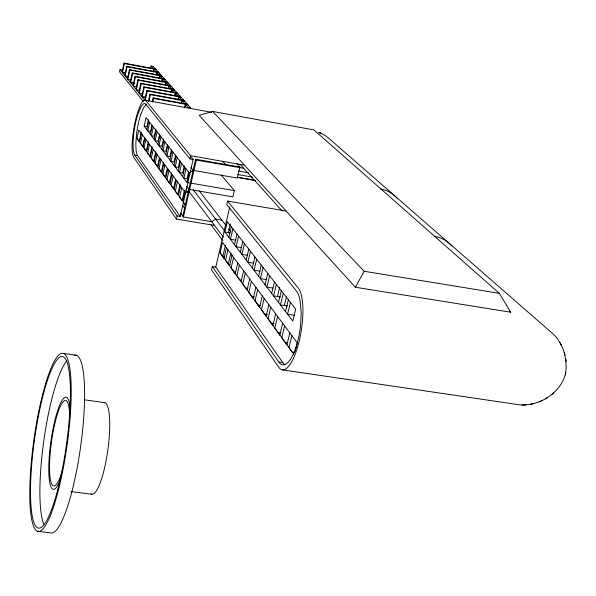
<?xml version="1.0" encoding="UTF-8"?>
<svg xmlns="http://www.w3.org/2000/svg" width="596" height="596" viewBox="0 0 596 596"><rect width="100%" height="100%" fill="white"/><g stroke="black" fill="none" stroke-linecap="round" stroke-linejoin="round"><path stroke-width="0.89" d="M122.731 70.157L120.012 69.65L119.55 71.833L143.331 101.424M150.639 67.847L151.034 66.044L153.306 68.577L124.02 63.116L122.083 72.213L120.012 69.65M124.385 63.556L153.708 69.024L156.226 71.825L126.702 66.327L124.75 75.498L122.456 72.667L124.385 63.556L124.02 63.116M127.082 66.774L156.636 72.28L159.199 75.126L129.436 69.598L127.462 78.843L125.123 75.96L127.082 66.774L126.702 66.327M132.945 82.74L130.226 82.241L127.842 79.305L129.816 70.052L129.436 69.598M130.226 82.241L132.215 72.921L162.224 78.486L161.851 80.169M132.603 73.382L162.641 78.955L165.293 81.898L135.039 76.303L133.027 85.697L130.606 82.717L132.603 73.382L132.215 72.921M135.441 76.772L165.725 82.375L168.422 85.37L137.922 79.745L135.881 89.214L133.422 86.182L135.441 76.772L135.039 76.303M138.324 80.222L168.854 85.861L171.603 88.908L140.842 83.246L138.786 92.797L136.283 89.705L138.324 80.222L137.922 79.745M141.252 83.731L172.05 89.4L174.837 92.507L143.822 86.807L141.744 96.44L139.196 93.296L141.252 83.731L140.842 83.246M144.239 87.307L175.291 93.013L178.137 96.172L146.854 90.436L144.754 100.143L142.161 96.947L144.239 87.307L143.822 86.807M137.006 138.376L138.823 129.995L184.961 191.986L182.83 201.441L137.006 138.376L139.196 141.662L141.252 132.208M145.178 100.664L147.279 90.942L146.854 90.436M153.12 71.743L153.708 69.024M153.321 71.974L153.917 69.248L156.159 69.672M139.501 141.811L141.334 133.362M148.397 101.246L149.946 94.123L181.489 99.897L178.599 96.679L147.279 90.942M149.022 100.88L150.371 94.645L149.946 94.123M142.317 134.689L140.477 143.159L142.69 146.467L144.575 137.795M187.099 182.503L144.157 126.203L146.005 117.688L189.245 172.996L187.099 182.503L190.266 183.046M156.092 74.768L156.636 72.28M156.301 74.999L156.845 72.511L159.11 72.928M152.3 101.476L153.083 97.886L184.902 103.689M148.508 119.721L146.989 126.702L144.157 126.203M143.025 146.661L144.88 138.13M146.743 129.585L148.605 121.01M152.74 102.005L153.522 98.414L153.083 97.886M159.065 78.098L159.616 75.588L129.816 70.052M145.886 139.486L144.023 148.031L146.258 151.377L148.359 141.744M149.626 122.314L147.756 130.911L150.609 131.418L151.958 125.249M159.281 78.337L159.825 75.819L162.112 76.243M146.623 151.615L148.501 143.003M150.386 134.368L152.278 125.711M161.903 82.33L162.641 78.955M162.306 81.727L162.857 79.194L165.159 79.618M149.529 144.381L147.644 153.016L149.894 156.39L152.032 146.661M153.321 127.045L151.421 135.724L154.312 136.238L155.869 129.116M165.166 84.93L165.725 82.375M165.383 85.176L165.941 82.621L168.266 83.045M150.296 156.674L152.204 147.972M154.118 139.255L156.033 130.509M153.254 149.387L151.339 158.104L153.619 161.516L155.779 151.682M157.098 131.872L155.176 140.641L158.089 141.155L159.668 133.958M168.296 88.431L168.854 85.861M168.519 88.685L169.078 86.107L171.424 86.539M154.059 161.844L155.988 153.053M157.925 144.247L159.862 135.411M157.061 154.498L155.124 163.311L157.418 166.746L159.408 157.724M160.95 136.804L159.005 145.662L161.956 146.184L163.557 138.913M171.477 92L172.05 89.4M171.7 92.253L172.274 89.653L174.635 90.093M157.895 167.126L159.855 158.253M161.814 149.35L163.781 140.425M174.717 95.628L175.291 93.013M174.948 95.881L175.522 93.267L177.906 93.706M160.95 159.721L158.983 168.623L161.3 172.095L163.364 162.782M164.898 141.848L162.917 150.795L165.897 151.317L167.409 144.5M161.821 172.527L163.803 163.557M165.792 154.565L167.789 145.551M177.817 100.195L178.599 96.679M178.249 99.584L178.83 96.939L181.229 97.379M164.928 165.062L162.931 174.062L165.271 177.563L167.364 168.154M168.929 147.003L166.925 156.048L169.934 156.577L171.462 149.685M181.37 103.078L181.959 100.419L150.371 94.645M181.609 103.346L182.197 100.687L184.618 101.126M165.83 178.048L167.849 168.988M169.867 159.899L171.886 150.795M168.996 170.53L166.969 179.612L169.339 183.158L171.648 172.78M173.049 152.278L171.015 161.419L174.062 161.948L175.611 154.982M184.589 107.801L185.378 104.225L153.522 98.414M185.028 107.176L185.624 104.494L188.068 104.941M169.934 183.695L171.976 174.539M174.025 165.36L176.081 156.152M171.104 185.296L173.153 176.118M177.265 157.672L175.209 166.91L178.286 167.439L179.858 160.406M175.641 179.269L173.488 188.88L171.581 186.012M174.136 189.476L176.207 180.223M178.286 170.94L180.364 161.635M177.407 181.832L175.328 191.115L177.735 194.728L180.119 184.134M181.579 163.192L179.493 172.527L182.6 173.064L184.201 165.956M178.435 195.384L180.536 186.034M182.637 176.654L184.753 167.245M181.758 187.68L179.649 197.067L182.085 200.718L184.499 190.005M185.997 168.839L183.873 178.279L187.017 178.815L188.641 171.626M214.627 225.422L176.394 219.067L177.101 215.931L134.8 155.184A31.536 6.571 -80.1 0 1 133.251 149.559L133.027 143.003L133.757 133.437A24.421 5.073 -80.1 0 1 137.914 114.179L140.738 107.332L143.077 104.136A31.476 6.556 -80.1 0 1 145.841 104.248L189.93 158.923L193.119 159.482L180.268 216.46L177.101 215.931M189.93 158.923L190.653 155.727L146.013 100.836A29.45 6.124 -80.1 0 0 135.009 122.582A29.45 6.124 -80.1 0 0 133.765 157.366L176.394 219.067M182.801 216.095L195.652 159.236L239.86 166.977L237.29 178.025L193.134 170.367L190.951 167.618M221.883 220.155L215.625 219.112L211.766 221.705L183.426 216.981L196.308 160.033L195.652 159.236M284.94 364.752A45.221 13.76 -81.2 0 1 282.817 362.629L215.774 267.075L212.325 266.524L211.535 269.928L278.764 367.248A42.383 12.814 -81.3 0 0 299.05 341.731A42.383 12.814 -81.3 0 0 298.253 288.047L227.523 201.068L226.718 204.547L296.339 290.893A45.154 13.611 -81.4 0 1 300.056 300.384L301.211 313.153L300.548 325.572A35.231 10.668 -81.3 0 1 293.686 353.309C291.504 357.675 289.179 363.098 284.173 364.752M215.774 267.075L229.788 206.864M221.19 175.001L234.355 190.608L232.894 196.881L188.843 189.364L186.682 186.511M223.746 258.075L220.11 252.741L222.509 242.43L297.262 342.864L295.139 351.409M224.915 232.09L227.337 221.719L295.705 309.175L292.778 321.065L224.915 232.09L230.175 232.962M225.37 245.574L222.762 256.727L224.491 257.01M228.38 232.663L230.399 224.022M224.014 258.113L226.443 247.713M228.879 237.282L231.322 226.823M227.992 249.791L225.549 260.228L229.244 265.645M232.894 228.834L230.436 239.331L235.696 240.195M230.883 252.972L228.238 264.259L229.981 264.542M229.557 265.741L232.03 255.222M234.504 244.665L236.992 234.072M233.617 257.353L231.136 267.909L235.405 274.13M238.609 236.135L236.105 246.759L241.432 247.631M235.249 273.571L237.759 262.925M240.285 252.235L242.81 241.514M239.398 265.116L236.873 275.806L239.614 279.926L241.41 280.217M244.472 243.637L241.931 254.395L247.325 255.274M241.097 281.625L243.652 270.837M246.222 260.02L248.793 249.165M245.329 273.095L242.758 283.912L245.537 288.084L247.355 288.375M250.491 251.341L247.906 262.233L253.375 263.119M247.109 289.887L249.709 278.973M252.317 268.021L254.939 257.025M251.43 281.29L248.815 292.241L253.121 298.529M256.69 259.267L254.052 270.293L259.96 271.247M253.285 298.387L255.93 287.332M258.59 276.239L261.257 265.108M257.703 289.716L255.043 300.809L259.424 307.201M263.052 267.41L260.377 278.578L266.352 279.539M259.632 307.126L262.329 295.929M265.034 284.694L267.753 273.422M264.155 298.38L261.443 309.622L265.898 316.118M269.601 275.784L266.874 287.101L272.931 288.069M266.166 316.118L268.915 304.78M271.672 293.396L274.436 281.968M270.793 307.298L268.029 318.681L272.566 325.304M276.343 284.411L273.564 295.869L280.47 296.964M277.401 296.48L279.591 287.488M272.894 325.371L275.687 313.883M278.503 302.351L281.319 290.774M277.624 316.476L274.808 328.009L279.762 335.213M283.279 293.284L280.448 304.899L287.451 305.994M284.337 305.51L286.445 296.905M279.815 334.9L282.668 323.255M285.529 311.566L288.404 299.84M284.657 325.93L281.789 337.619L284.769 342.104L287.913 342.573M290.423 302.418L287.533 314.196L294.64 315.299M286.944 344.712L289.857 332.911M291.906 335.667L288.978 347.513L291.995 352.05L294.387 352.415M140.708 114.693L143.547 107.839L145.901 104.65A31.469 6.601 -80.1 0 1 146.34 104.33M355.38 287.242L364.149 271.269L499.351 293.344L510.69 312.215L355.38 287.242L199.168 115.304L212.653 111.467L313.891 129.898L499.351 293.344M282.534 369.863L519.66 404.84C539.708 406.353 560.91 392.92 565.671 373.066L565.448 374.944L566.2 367.278L565.671 359.12L565.999 361.548M551.933 394.321L553.699 392.742M189.893 172.557L193.134 170.367M545.437 398.866L547.128 397.867M539.015 401.875L541.868 400.683M37.764 531.319L50.764 532.884A89.743 17.373 -82.1 0 0 80.929 444.363A89.743 17.373 -82.1 0 0 74.493 355.209M71.043 491.596L91.911 494.24M84.14 399.767L104.911 402.673M63.332 353.391A89.907 16.792 -82.1 0 1 58.199 490.962A89.907 16.792 -82.1 0 1 29.994 482.671A89.907 16.792 -82.1 0 1 63.332 353.391L76.199 355.261M212.325 266.524L278.839 362.048L282.809 362.644M277.751 332.441L280.85 332.911M264.319 313.943L267.336 314.412M270.942 323.054L273.996 323.531M257.882 305.085L260.117 305.428M251.624 296.465L254.38 296.897M233.848 271.992L235.621 272.275M185.751 192.121L188.127 192.523L185.974 189.655M227.523 201.068L286.14 211.029M191.152 183.196L234.355 190.608M237.879 174.576L252.466 177.109M237.767 177.273L254.254 180.134M237.23 177.362L255.453 180.528M190.653 155.727L244.464 165.166M196.308 160.033L243.727 168.333M238.333 171L248.39 172.758M134.8 155.184L137.624 155.668L180.268 216.46M184.663 103.421L187.092 103.868M143.569 96.768L145.387 97.103M142.161 96.947L145.804 97.61M144.91 100.165L211.677 112.316M171.372 88.655L173.727 89.087M130.606 82.717L134.249 83.388M174.606 92.253L176.982 92.685M133.422 86.182L136.983 86.837M177.899 95.911L180.29 96.343M136.283 89.705L139.874 90.361M181.251 99.629L183.665 100.076M139.196 93.296L142.816 93.959M158.99 74.887L161.263 75.312M162.008 78.24L164.302 78.672M122.999 72.384L124.832 72.719M122.456 72.667L125.197 73.174M165.077 81.652L167.394 82.084M125.123 75.96L128.706 76.623M168.199 85.124L170.53 85.556M127.842 79.305L130.554 79.804M151.034 66.044L153.261 66.461L190.586 107.727L188.135 107.28L181.959 100.419M153.105 68.346L155.347 68.771M156.018 71.594L158.283 72.012M320.827 133.184L319.158 132.573L324.015 134.741L328.284 137.847L553.237 334.058C559.19 339.616 562.944 347.245 564.889 355.074L564.293 352.713M318.629 132.357L320.29 132.99M509.312 310.978L510.69 312.215M212.653 111.467L364.149 271.269M240.017 164.205L282.206 211.029M159.616 75.588L162.224 78.486M237.022 163.796L239.86 166.977M222.621 161.181L225.683 164.69M190.198 155.876L193.119 159.482M199.124 190.742L225.869 225.295M228.708 228.968L230.98 231.904M193.238 189.804L224.588 230.846M188.5 190.809L223.425 237.193M211.044 224.826L222.68 240.389M220.11 252.741L293.761 354.099M183.687 202.916L185.281 205.113L183.322 202.171M285.283 342.812L286.84 344.957M182.443 205.3L184.574 208.257M180.655 213.063L183.426 216.981M561.417 345.382L559.83 342.476M564.509 353.584L565.895 360.751M434.208 236.195A35.462 31.983 -44 0 1 451.805 245.954M284.173 364.759A45.244 13.671 -81.2 0 1 278.846 362.04M396.176 197.209A32.46 29.726 -44.9 0 1 397.472 198.662M380.762 189.066A32.46 29.726 -44.9 0 1 395.722 196.74M137.624 155.66A31.521 6.616 -80.1 0 1 136.052 150.05L135.821 143.494L136.551 133.936A24.414 5.111 -80.1 0 1 140.708 114.678M103.957 402.531A46.272 9.804 -82.2 0 1 107.72 450.904A46.272 9.804 -82.2 0 1 90.987 493.883M60.419 479.482A46.518 8.918 -82.1 0 1 48.894 474.528A46.518 8.918 -82.1 0 1 57.246 411.933A46.518 8.918 -82.1 0 1 70.067 407.135M62.334 470.907A43.195 8.284 -82.1 0 1 49.721 473.835A43.195 8.284 -82.1 0 1 58.386 411.166A43.195 8.284 -82.1 0 1 69.747 417.327M43.799 524.309A86.45 16.584 -82.1 0 1 43.895 440.094A86.45 16.584 -82.1 0 1 66.879 360.811M534.515 403.336L531.029 404.125L534.515 403.336M525.992 404.751L522.252 404.826L525.992 404.751M57.834 489.249A86.569 16.166 -82.1 0 0 62.826 356.661A86.569 16.166 -82.1 0 0 30.709 481.009A86.569 16.166 -82.1 0 0 57.834 489.249"/></g></svg>
